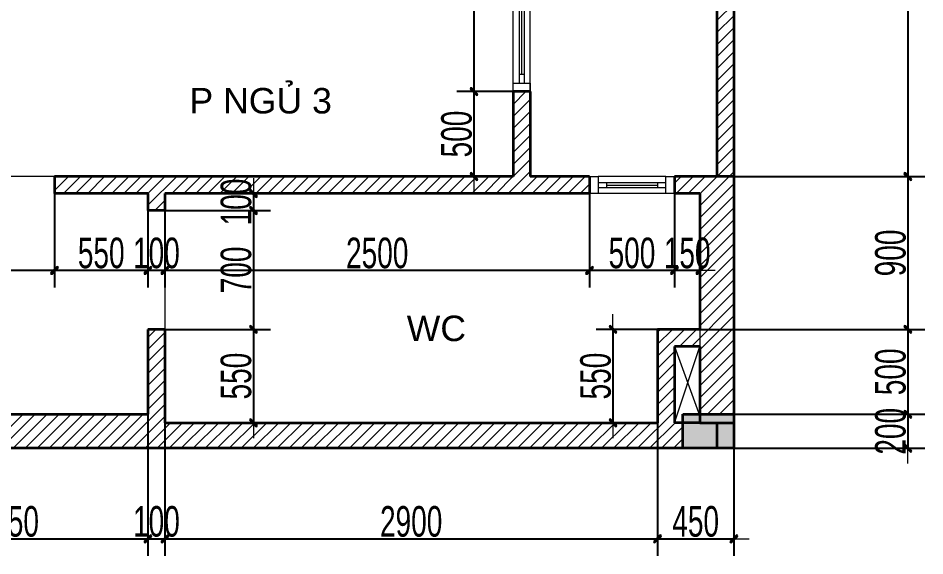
# Model space of a CAD drawing. Header units: inches. Extents: x 921646 to 2157952, y -92667 to 262089.
# Drawn here: x 2002480 to 2007819, y 117434 to 120600 of the extents above; entities that cross this region are included whole.
import ezdxf
from ezdxf.enums import TextEntityAlignment as Align

# ---------------------------------------------------------------- set-up
doc = ezdxf.new("R2010")
doc.units = ezdxf.units.IN
doc.header["$MEASUREMENT"] = 0
doc.linetypes.add('DASHDOT', pattern=[1, 0.5, -0.25, 0, -0.25])
doc.layers.get('0').update_dxf_attribs({"lineweight": 9})
doc.layers.get('DEFPOINTS').update_dxf_attribs({"lineweight": 9})
for name, color, linetype, lineweight in [('00 gach chiu lua', 30, 'Continuous', 13), ('01-WALL', 10, 'Continuous', 35), ('04-TRUC', 40, 'DASHDOT', 9), ('09-DIMOUT', 251, 'Continuous', 9), ('13-VATDUNG', 104, 'Continuous', 13)]:
    doc.layers.add(name, color=color, linetype=linetype, lineweight=lineweight)
doc.layers.add('02-TEXT', color=7, linetype='Continuous')
doc.styles.add('C', font='VHARIAL.TTF')
doc.styles.add('KICHTHUOC', font='VHELVCN.TTF', dxfattribs={"width": 0.8})
doc.styles.add('KS Sophia 191015$0$GHICHU-C', font='arial.ttf', dxfattribs={"width": 0.7})
doc.dimstyles.new('Copy of 100', dxfattribs={"dimscale": 100, "dimtxt": 1.8, "dimasz": 0.003, "dimexe": 1, "dimexo": 0, "dimgap": 0.1, "dimtad": 1, "dimdec": 0, "dimdsep": 46, "dimtxsty": 'KICHTHUOC', "dimblk": '1A', "dimcen": 0.001, "dimdle": 1.5, "dimclrt": 3, "dimadec": 0, "dimazin": 0, "dimtfac": 1, "dimtdec": 0, "dimtix": 1, "dimtmove": 2, "dimatfit": 3, "dimldrblk": '1A', "dimfxl": 1, "dimtolj": 1, "dimtzin": 0, "dimarcsym": 0})

# ---------------------------------------------------------------- blocks, each defined once
blk = doc.blocks.new('DDDD')
at = {"layer": '09-DIMOUT'}
h = blk.add_hatch(color=256, dxfattribs=at)
h.dxf.hatch_style = 1
h.paths.add_polyline_path([(1648737.565746326, 63343.11408242446), (1649037.565746326, 63343.11408242446), (1649037.565746326, 63543.11408242447), (1648737.565746326, 63543.11408242447)])
at = {"layer": '01-WALL'}
blk.add_lwpolyline([(1648737.565746326, 63343.11408242446), (1649037.565746326, 63343.11408242446), (1649037.565746326, 63543.11408242447), (1648737.565746326, 63543.11408242447)], close=True, dxfattribs=at)
blk = doc.blocks.new('luoi')
at = {"layer": '04-TRUC', "ltscale": 500}
for p, q in [((1751621.796972135, 130292.8045759), (1751621.796972135, 124192.3745224)), ((1751621.796972135, 130292.8045759001), (1751621.796972135, 124192.3745224001)), ((1728830.44380979, 124594.2698898753), (1752564.317258803, 124594.2698898753))]:
    blk.add_line(p, q, dxfattribs=at)
at = {"layer": '09-DIMOUT', "xscale": -1, "rotation": 180}
blk.add_blockref('DDDD', (102584.2312258084, 188137.383972301), dxfattribs=at)
blk = doc.blocks.new('*U34')
for p, q in [((50, 65), (2150, 65)), ((99.99999999999994, 35), (99.99999999999994, 65)), ((2100, 35), (2100, 65)), ((50, 35), (2150, 35))]:
    blk.add_line(p, q)
for points in [[(0, 0), (50, 0), (50, 100), (0, 100)], [(2150, 0), (2200, 0), (2200, 100), (2150, 100)]]:
    blk.add_lwpolyline(points, close=True)
for points in [[(2150, 100), (50, 100)], [(2150, 0), (50, 0)]]:
    blk.add_lwpolyline(points)
at = {"color": 8}
blk.add_lwpolyline([(99.99999999999994, 50), (2100, 50)], dxfattribs=at)
at = {"style": 'KS Sophia 191015$0$GHICHU-C', "flags": 1}
for tag, p in [('TEN_CUA', (449.9999999999998, -73.8988087587042)), ('KICH_THUOC', (449.9999999999998, -189.6050583226172)), ('QUI_CACH', (449.9999999999998, -310.8138379663876))]:
    blk.add_attdef(tag, text='', height=50, dxfattribs=at).set_placement(p, align=Align.MIDDLE)
blk = doc.blocks.new('*U36')
for p, q in [((50, 65.00000000011642), (449.9999999997672, 65.00000000011642)), ((99.99999999999994, 35.00000000011642), (99.99999999999994, 65.00000000011642)), ((399.9999999997672, 35.00000000011642), (399.9999999997672, 65.00000000011642)), ((50, 35.00000000011642), (449.9999999997672, 35.00000000011642))]:
    blk.add_line(p, q)
for points in [[(0, 0), (50, 0), (50, 100.0000000002328), (0, 100.0000000002328)], [(449.9999999997672, 0), (499.9999999997672, 0), (499.9999999997672, 100.0000000002328), (449.9999999997672, 100.0000000002328)]]:
    blk.add_lwpolyline(points, close=True)
for points in [[(449.9999999997672, 100.0000000002328), (50, 100.0000000002328)], [(449.9999999997672, 0), (50, 0)]]:
    blk.add_lwpolyline(points)
at = {"color": 8}
blk.add_lwpolyline([(99.99999999999994, 50.00000000011642), (399.9999999997672, 50.00000000011642)], dxfattribs=at)
at = {"style": 'KS Sophia 191015$0$GHICHU-C', "flags": 1}
for tag, p in [('TEN_CUA', (449.9999999999998, -73.8988087587042)), ('KICH_THUOC', (449.9999999999998, -189.6050583226172)), ('QUI_CACH', (449.9999999999998, -310.8138379663876))]:
    blk.add_attdef(tag, text='', height=50, dxfattribs=at).set_placement(p, align=Align.MIDDLE)
blk = doc.blocks.new('tuong t2')
at = {"layer": '09-DIMOUT'}
h = blk.add_hatch(dxfattribs=at)
h.set_pattern_fill('ANSI31', color=256, scale=400)
h.set_pattern_definition([(45, (-254796.6854020097, -87721.63251871854), (-35.35533905932737, 35.35533905932738), [])])
h.paths.add_polyline_path([(1739597.714271932, 112789.3183696751), (1735697.714271895, 112789.3183696758), (1735697.714271895, 112589.3183696752), (1739597.714271932, 112589.3183696752)])
h.paths.add_polyline_path([(1735397.714271895, 112789.3183696758), (1733597.714271895, 112789.3183696762), (1733597.714271895, 112589.3183696752), (1735397.714271895, 112589.3183696752)])
h.paths.add_polyline_path([(1735197.714271758, 113389.3183696253), (1735097.714271758, 113389.3183696253), (1735097.714271931, 112789.3183696759), (1735197.714271931, 112789.3183696759)])
h.paths.add_polyline_path([(1733397.714271895, 112789.3183696762), (1731737.714271895, 112789.3183696765), (1731737.714271895, 112589.3183696373), (1733397.714271895, 112589.3183696405)])
h.paths.add_polyline_path([(1733397.714271895, 115689.3183696998), (1733197.714271895, 115689.3183696998), (1733197.714271895, 115589.3183696784), (1733397.714271895, 115589.3183696784)])
h.paths.add_polyline_path([(1735197.714271932, 115889.3183696384), (1735247.714271932, 115889.3183696774), (1735247.714271932, 115989.3183696774), (1735097.714271932, 115989.3183696384), (1735097.714271932, 115689.3183696785), (1733397.714271895, 115689.3183696784), (1733397.714271895, 115589.3183696784), (1735097.714271932, 115589.3183696784), (1735097.714271932, 115189.3183696384), (1735197.714271932, 115189.3183696384)])
h.paths.add_polyline_path([(1733397.714271895, 117389.3183696774), (1733397.714271895, 117589.3183696763), (1733197.714271895, 117589.3183696763), (1733197.714271894, 117389.318369656), (1733397.714271895, 117389.318369656)])
h.paths.add_polyline_path([(1735397.714271895, 117589.3183696763), (1733597.714271895, 117589.3183696763), (1733597.714271895, 117389.3183696774), (1735197.714271931, 117389.3183696774), (1735397.714271895, 117389.3183696738)])
h.paths.add_polyline_path([(1739797.714271932, 115989.3183696774), (1737477.714271932, 115989.3183696762), (1737477.714271932, 116089.3183696762), (1737377.714271932, 116089.3183696762), (1737377.714271932, 115989.3183696762), (1736047.714271932, 115989.3183696774), (1736047.714271932, 115889.3183696774), (1739297.714271932, 115889.3183696775), (1739297.714271937, 115739.318369666), (1739397.714271937, 115739.318369666), (1739397.714271932, 115889.3183696775), (1739797.714271932, 115889.3183696775)])
h.paths.add_polyline_path([(1737477.714271932, 117389.3183696774), (1737377.714271932, 117389.3183696774), (1737377.714271932, 116789.3183696762), (1737477.714271932, 116789.3183696762)])
h.paths.add_polyline_path([(1739897.714271932, 117389.3183696774), (1739797.714271932, 117389.3183696774), (1739797.714271932, 115989.3183696775), (1739797.714271932, 115739.318369677), (1739897.714271932, 115739.318369677)])
h.paths.add_polyline_path([(1739797.714271932, 117259.3183696989), (1739397.714271933, 117259.3183696989), (1739397.714271933, 117389.3183696774), (1739297.714271932, 117389.3183696774), (1739297.714271932, 117159.3183696989), (1739797.714271932, 117159.3183696989)])
h.paths.add_polyline_path([(1739397.714271937, 114839.318369666), (1739297.714271937, 114839.318369666), (1739297.714271931, 114289.3183696787), (1739797.714271932, 114289.3183696783), (1739797.714271932, 114389.3183696783), (1739397.714271931, 114389.3183696786)])
h.paths.add_polyline_path([(1743197.71427193, 112789.3183696763), (1743197.714271932, 112889.3183696746), (1743097.714271931, 112889.3183696746), (1743097.714271931, 112789.3183696746), (1743017.714271931, 112789.3183696746), (1743017.714271931, 112875.091096938), (1742987.190094747, 112889.3183696746), (1742477.714271931, 112889.3183696746), (1742477.714271931, 112789.3183696746), (1742397.714271931, 112789.3183696746), (1742397.714271931, 112889.3183696746), (1742297.71427193, 112889.3183696746), (1742297.71427193, 112789.3183696746), (1739897.714271932, 112789.318369675), (1739897.714271932, 112589.3183696752), (1743197.71427193, 112589.3183696752)])
h.paths.add_polyline_path([(1743197.71427193, 117589.3183696763), (1739897.714271932, 117589.3183696763), (1739897.714271932, 117389.3183696774), (1743197.71427193, 117389.3183696774)])
h.paths.add_polyline_path([(1746797.714271896, 117589.318369663), (1743497.71427193, 117589.3183696665), (1743497.71427193, 117389.3183696774), (1746797.714271896, 117389.3183696774)])
h.paths.add_polyline_path([(1746797.714271896, 112789.3183696761), (1743497.71427193, 112789.3183696757), (1743497.71427193, 112589.3183696601), (1746797.714271896, 112589.3183696665)])
h.paths.add_polyline_path([(1751597.714271896, 112739.3183696763), (1751547.714271895, 112739.3183696763), (1751547.714271895, 113189.3183696763), (1751697.714271896, 113189.3183696763), (1751697.714271896, 113289.3183696763), (1751447.714271895, 113289.3183696763), (1751447.714271895, 112739.3183696763), (1748547.714271896, 112739.3183696763), (1748547.714271896, 113289.3183696763), (1748447.714271895, 113289.3183696763), (1748447.714271895, 112789.3183696763), (1747097.714271896, 112789.3183696762), (1747097.714271896, 112589.318369667), (1751597.714271896, 112589.3183696757)])
h.paths.add_polyline_path([(1751897.714271896, 114189.3183696763), (1751547.714271896, 114189.3183696763), (1751547.714271896, 114089.3183696763), (1751697.714271895, 114089.3183696763), (1751697.714271896, 113602.0871482029), (1751897.714271896, 113602.0871482029)])
h.paths.add_polyline_path([(1751897.714271896, 113602.0871482029), (1751697.714271896, 113602.0871482029), (1751697.714271896, 113289.3183696763), (1751697.714271896, 112789.3183696762), (1751897.714271896, 112789.3183696762)])
h.paths.add_polyline_path([(1751047.714271896, 114189.3183696763), (1750697.714271896, 114189.3183696763), (1750697.714271896, 114689.3183696763), (1750597.714271896, 114689.3183696763), (1750597.714271895, 114189.3183696763), (1747897.714271896, 114189.3183696764), (1747897.714271896, 114089.3183696763), (1748447.714271896, 114089.3183696763), (1748447.714271895, 113989.3183696763), (1748547.714271895, 113989.3183696763), (1748547.714271896, 114089.3183696763), (1751047.714271896, 114089.3183696763)])
h.paths.add_polyline_path([(1746897.714271896, 117389.3183696764), (1746797.714271896, 117389.3183696764), (1746797.714271896, 114089.3183696754), (1746897.714271896, 114089.3183696754)])
h.paths.add_polyline_path([(1746997.714271896, 114189.3183696754), (1746897.714271896, 114189.3183696754), (1746897.714271896, 114089.3183696754), (1746997.714271896, 114089.3183696754)])
h.paths.add_polyline_path([(1751597.714271896, 117589.3183696773), (1750697.714271896, 117589.3183696774), (1747097.714271896, 117589.3183696774), (1747097.714271896, 117439.3183696774), (1750597.714271895, 117439.3183696774), (1750597.714271895, 116990.2385776625), (1750597.714271895, 116889.3183696763), (1750697.714271895, 116889.3183696763), (1750697.714271895, 117389.3183696774), (1751597.714271896, 117389.3183696773)])
h.paths.add_polyline_path([(1751897.714271895, 117389.3183696762), (1751797.714271895, 117389.3183696762), (1751797.714271895, 114189.3183696763), (1751897.714271895, 114189.3183696763)])
h.paths.add_polyline_path([(1739597.714271932, 117439.3183696774), (1739297.714271932, 117439.3183696774), (1739297.714271932, 117389.3183696774), (1739597.714271932, 117389.3183696774)])
at = {"layer": '01-WALL'}
for p, q in [((1751897.714271895, 117589.3183696772), (1751897.714271895, 114189.3183696763)), ((1751797.714271895, 117389.3183696772), (1751797.714271895, 114189.3183696763)), ((1750597.714271896, 114689.3183696763), (1750597.714271895, 114189.3183696763)), ((1750697.714271896, 114689.3183696763), (1750597.714271895, 114689.3183696763)), ((1750697.714271896, 114689.3183696763), (1750697.714271896, 114189.3183696763)), ((1750597.714271895, 114189.3183696763), (1747897.714271896, 114189.3183696764)), ((1747897.714271896, 114189.3183696763), (1747897.714271896, 114089.3183696763)), ((1751047.714271896, 114189.3183696763), (1750697.714271896, 114189.3183696763)), ((1751047.714271896, 114189.3183696763), (1751047.714271896, 114089.3183696763)), ((1751897.714271896, 114189.3183696763), (1751547.714271896, 114189.3183696763)), ((1751547.714271896, 114189.3183696763), (1751547.714271896, 114089.3183696763)), ((1751897.714271896, 114189.3183696763), (1751897.714271896, 112589.3183696763)), ((1748447.714271896, 114089.3183696763), (1747897.714271896, 114089.3183696763)), ((1748447.714271896, 114089.3183696763), (1748447.714271895, 113989.3183696763)), ((1751047.714271896, 114089.3183696763), (1748547.714271896, 114089.3183696763)), ((1748547.714271896, 114089.3183696763), (1748547.714271895, 113989.3183696763)), ((1751697.714271895, 114089.3183696763), (1751547.714271896, 114089.3183696763)), ((1751697.714271895, 114089.3183696763), (1751697.714271896, 113289.3183696763)), ((1748547.714271895, 113989.3183696763), (1748447.714271895, 113989.3183696763)), ((1748547.714271896, 113289.3183696763), (1748447.714271895, 113289.3183696763)), ((1748447.714271895, 113289.3183696763), (1748447.714271895, 112789.3183696763)), ((1748547.714271895, 113289.3183696763), (1748547.714271895, 112739.3183696763)), ((1751697.714271896, 113289.3183696763), (1751447.714271895, 113289.3183696763)), ((1751447.714271895, 113289.3183696763), (1751447.714271895, 112739.3183696763)), ((1751697.714271896, 113189.3183696763), (1751547.714271895, 113189.3183696763)), ((1751547.714271895, 113189.3183696763), (1751547.714271895, 112739.3183696763)), ((1751697.714271895, 113189.3183696763), (1751697.714271895, 112739.3183696763)), ((1743197.714271933, 112789.3183696757), (1748447.714271895, 112789.3183696763)), ((1748547.714271895, 112739.3183696763), (1751447.714271895, 112739.3183696763)), ((1751697.714271896, 112739.3183696763), (1751547.714271896, 112739.3183696763)), ((1751697.714271896, 112739.3183696763), (1751897.714271896, 112739.3183696764)), ((1751797.714271896, 112739.3183696774), (1751797.714271896, 112589.3183696763)), ((1751897.714271896, 112739.3183696763), (1751897.714271896, 112589.3183696763)), ((1751897.714271896, 112589.3183696763), (1731737.714271895, 112589.3183696373))]:
    blk.add_line(p, q, dxfattribs=at)
at = {"layer": '09-DIMOUT'}
for p, q in [((1751697.714271896, 113789.3183696763), (1751697.714271896, 112739.3183696763)), ((1751897.714271896, 113789.3183696763), (1751897.714271896, 112739.3183696764)), ((1751547.714271895, 113189.3183696763), (1751697.714271896, 112779.2146336388)), ((1751547.714271895, 112739.3183696763), (1751697.714271895, 113189.3183696763))]:
    blk.add_line(p, q, dxfattribs=at)
blk = doc.blocks.new('KTHUOC')
blk.add_hatch(color=256).paths.add_polyline_path([(-70.7106781123323, -42.42640686487013), (42.42640687119425, 70.71067811865623, -1.000000312910242), (70.71067811865764, 42.42640687119568), (-42.4264068711944, -70.71067811865613, -1.000000315172818)])
for p, q in [((-3.0589e-12, -200.0000000000028), (-3.0589e-12, 199.9999999999971)), ((-14.14213562373398, 14.14213562372813), (14.14213562372786, -14.14213562373389)), ((-300.0000000000031, -2.8795e-12), (299.9999999999969, -2.8795e-12))]:
    blk.add_line(p, q)
for points in [[(42.42640687119132, 70.7106781186533), (-70.71067811865926, -42.42640687119708)], [(-42.42640687119147, -70.71067811865322), (70.71067811865915, 42.42640687119719)]]:
    blk.add_lwpolyline(points)
for centre, start, end in [((56.56854249492663, 56.56854249492384), 315.0000000000117, 134.9999999999996), ((-56.56854249492679, -56.56854249492372), 135.0000000000117, 315)]:
    blk.add_arc(centre, 20.00000000000002, start, end)
blk = doc.blocks.new('1A')
at = {"layer": '00 gach chiu lua'}
blk.add_blockref('KTHUOC', (3.638e-12, 3.638e-12), dxfattribs=at)
blk = doc.blocks.new('*D279')
at = {"layer": '09-DIMOUT', "color": 0, "lineweight": -2, "transparency": 16777216}
for p, q in [((2003244.399673905, 118267.2249464547), (2003244.399673905, 117433.742401604)), ((2001594.399673906, 118067.2249464548), (2001594.399673906, 117433.742401604)), ((2001594.699673906, 117533.742401604), (2003244.099673905, 117533.742401604))]:
    blk.add_line(p, q, dxfattribs=at)
at = {"layer": 'DEFPOINTS', "color": 0, "transparency": 16777216}
for p in [(2003244.399673905, 118267.2249464547), (2001594.399673906, 118067.2249464548), (2003244.399673905, 117533.742401604)]:
    blk.add_point(p, dxfattribs=at)
at = {"layer": '09-DIMOUT', "color": 0, "lineweight": -2, "transparency": 16777216, "xscale": 0.3, "yscale": 0.3, "zscale": 0.3, "rotation": 180}
blk.add_blockref('1A', (2001594.399673906, 117533.742401604), dxfattribs=at)
at = {"layer": '09-DIMOUT', "color": 0, "lineweight": -2, "transparency": 16777216, "xscale": 0.3, "yscale": 0.3, "zscale": 0.3}
blk.add_blockref('1A', (2003244.399673905, 117533.742401604), dxfattribs=at)
at = {"layer": '09-DIMOUT', "color": 3, "transparency": 16777216, "insert": (2002419.399673906, 117635.662401604), "char_height": 180, "attachment_point": 5, "style": 'KICHTHUOC'}
blk.add_mtext('\\A1;1650', dxfattribs=at)
blk = doc.blocks.new('*D280')
at = {"layer": '09-DIMOUT', "color": 0, "lineweight": -2, "transparency": 16777216}
for p, q in [((2003244.399673905, 118267.2249464547), (2003244.399673905, 117433.742401604)), ((2003344.399673905, 118267.2249464547), (2003344.399673905, 117433.742401604)), ((2003244.099673905, 117533.742401604), (2003243.799673905, 117533.742401604)), ((2003244.399673905, 117533.742401604), (2003344.399673905, 117533.742401604)), ((2003344.699673905, 117533.742401604), (2003344.999673906, 117533.742401604))]:
    blk.add_line(p, q, dxfattribs=at)
at = {"layer": 'DEFPOINTS', "color": 0, "transparency": 16777216}
for p in [(2003244.399673905, 118267.2249464547), (2003344.399673905, 118267.2249464547), (2003344.399673905, 117533.742401604)]:
    blk.add_point(p, dxfattribs=at)
at = {"layer": '09-DIMOUT', "color": 0, "lineweight": -2, "transparency": 16777216, "xscale": 0.3, "yscale": 0.3, "zscale": 0.3}
blk.add_blockref('1A', (2003244.399673905, 117533.742401604), dxfattribs=at)
at = {"layer": '09-DIMOUT', "color": 0, "lineweight": -2, "transparency": 16777216, "xscale": 0.3, "yscale": 0.3, "zscale": 0.3, "rotation": 180}
blk.add_blockref('1A', (2003344.399673905, 117533.742401604), dxfattribs=at)
at = {"layer": '09-DIMOUT', "color": 3, "transparency": 16777216, "insert": (2003294.399673905, 117635.662401604), "char_height": 180, "attachment_point": 5, "style": 'KICHTHUOC'}
blk.add_mtext('\\A1;100', dxfattribs=at)
blk = doc.blocks.new('*D281')
at = {"layer": '09-DIMOUT', "color": 0, "lineweight": -2, "transparency": 16777216}
for p, q in [((2003344.399673905, 118267.2249464547), (2003344.399673905, 117433.742401604)), ((2006244.399673906, 118267.2249464547), (2006244.399673906, 117433.742401604)), ((2003344.699673905, 117533.742401604), (2006244.099673905, 117533.742401604))]:
    blk.add_line(p, q, dxfattribs=at)
at = {"layer": 'DEFPOINTS', "color": 0, "transparency": 16777216}
for p in [(2003344.399673905, 118267.2249464547), (2006244.399673906, 118267.2249464547), (2006244.399673906, 117533.742401604)]:
    blk.add_point(p, dxfattribs=at)
at = {"layer": '09-DIMOUT', "color": 0, "lineweight": -2, "transparency": 16777216, "xscale": 0.3, "yscale": 0.3, "zscale": 0.3, "rotation": 180}
blk.add_blockref('1A', (2003344.399673905, 117533.742401604), dxfattribs=at)
at = {"layer": '09-DIMOUT', "color": 0, "lineweight": -2, "transparency": 16777216, "xscale": 0.3, "yscale": 0.3, "zscale": 0.3}
blk.add_blockref('1A', (2006244.399673906, 117533.742401604), dxfattribs=at)
at = {"layer": '09-DIMOUT', "color": 3, "transparency": 16777216, "insert": (2004794.399673905, 117635.662401604), "char_height": 180, "attachment_point": 5, "style": 'KICHTHUOC'}
blk.add_mtext('\\A1;2900', dxfattribs=at)
blk = doc.blocks.new('*D282')
at = {"layer": '09-DIMOUT', "color": 0, "lineweight": -2, "transparency": 16777216}
for p, q in [((2006244.399673906, 118267.2249464547), (2006244.399673906, 117433.742401604)), ((2006694.399673906, 118067.2249464536), (2006694.399673906, 117433.742401604)), ((2006244.699673905, 117533.742401604), (2006694.099673906, 117533.742401604))]:
    blk.add_line(p, q, dxfattribs=at)
at = {"layer": 'DEFPOINTS', "color": 0, "transparency": 16777216}
for p in [(2006244.399673906, 118267.2249464547), (2006694.399673906, 118067.2249464536), (2006694.399673906, 117533.742401604)]:
    blk.add_point(p, dxfattribs=at)
at = {"layer": '09-DIMOUT', "color": 0, "lineweight": -2, "transparency": 16777216, "xscale": 0.3, "yscale": 0.3, "zscale": 0.3, "rotation": 180}
blk.add_blockref('1A', (2006244.399673906, 117533.742401604), dxfattribs=at)
at = {"layer": '09-DIMOUT', "color": 0, "lineweight": -2, "transparency": 16777216, "xscale": 0.3, "yscale": 0.3, "zscale": 0.3}
blk.add_blockref('1A', (2006694.399673906, 117533.742401604), dxfattribs=at)
at = {"layer": '09-DIMOUT', "color": 3, "transparency": 16777216, "insert": (2006469.399673906, 117635.662401604), "char_height": 180, "attachment_point": 5, "style": 'KICHTHUOC'}
blk.add_mtext('\\A1;450', dxfattribs=at)
blk = doc.blocks.new('*D305')
at = {"layer": '09-DIMOUT', "color": 0, "lineweight": -2, "transparency": 16777216}
for p, q in [((2005394.399673906, 122367.2249464547), (2005064.090921762, 122367.2249464547)), ((2005164.090921762, 122366.9249464547), (2005164.090921762, 120167.5249464537)), ((2005394.399673906, 120167.2249464537), (2005064.090921762, 120167.2249464537))]:
    blk.add_line(p, q, dxfattribs=at)
at = {"layer": 'DEFPOINTS', "color": 0, "transparency": 16777216}
for p in [(2005394.399673906, 122367.2249464547), (2005164.090921762, 120167.2249464537), (2005394.399673906, 120167.2249464537)]:
    blk.add_point(p, dxfattribs=at)
at = {"layer": '09-DIMOUT', "color": 0, "lineweight": -2, "transparency": 16777216, "xscale": 0.3, "yscale": 0.3, "zscale": 0.3}
for p, rotation in [((2005164.090921762, 122367.2249464547), 90), ((2005164.090921762, 120167.2249464537), 270)]:
    blk.add_blockref('1A', p, dxfattribs=dict(at, rotation=rotation))
at = {"layer": '09-DIMOUT', "color": 3, "transparency": 16777216, "insert": (2005062.170921762, 121267.2249464545), "char_height": 180, "attachment_point": 5, "rotation": 90, "style": 'KICHTHUOC'}
blk.add_mtext('\\A1;2200', dxfattribs=at)
blk = doc.blocks.new('*D306')
at = {"layer": '09-DIMOUT', "color": 0, "lineweight": -2, "transparency": 16777216}
for p, q in [((2005394.399673906, 120167.2249464537), (2005064.090921762, 120167.2249464537)), ((2005164.090921762, 120166.9249464537), (2005164.090921762, 119667.5249464547)), ((2005394.399673906, 119667.2249464547), (2005064.090921762, 119667.2249464547))]:
    blk.add_line(p, q, dxfattribs=at)
at = {"layer": 'DEFPOINTS', "color": 0, "transparency": 16777216}
for p in [(2005394.399673906, 120167.2249464537), (2005164.090921762, 119667.2249464547), (2005394.399673906, 119667.2249464547)]:
    blk.add_point(p, dxfattribs=at)
at = {"layer": '09-DIMOUT', "color": 0, "lineweight": -2, "transparency": 16777216, "xscale": 0.3, "yscale": 0.3, "zscale": 0.3}
for p, rotation in [((2005164.090921762, 120167.2249464537), 90), ((2005164.090921762, 119667.2249464547), 270)]:
    blk.add_blockref('1A', p, dxfattribs=dict(at, rotation=rotation))
at = {"layer": '09-DIMOUT', "color": 3, "transparency": 16777216, "insert": (2005062.170921762, 119917.2249464545), "char_height": 180, "attachment_point": 5, "rotation": 90, "style": 'KICHTHUOC'}
blk.add_mtext('\\A1;500', dxfattribs=at)
blk = doc.blocks.new('*D307')
at = {"layer": '09-DIMOUT', "color": 0, "lineweight": -2, "transparency": 16777216}
for p, q in [((2006344.399673906, 119567.2249464547), (2006344.399673906, 119014.3012223113)), ((2006494.399673905, 119567.2249464547), (2006494.399673905, 119014.3012223113)), ((2006344.099673906, 119114.3012223113), (2006343.799673906, 119114.3012223113)), ((2006494.399673905, 119114.3012223113), (2006344.399673906, 119114.3012223113)), ((2006494.699673905, 119114.3012223113), (2006494.999673905, 119114.3012223113))]:
    blk.add_line(p, q, dxfattribs=at)
at = {"layer": 'DEFPOINTS', "color": 0, "transparency": 16777216}
for p in [(2006344.399673906, 119567.2249464547), (2006494.399673905, 119567.2249464547), (2006344.399673906, 119114.3012223113)]:
    blk.add_point(p, dxfattribs=at)
at = {"layer": '09-DIMOUT', "color": 0, "lineweight": -2, "transparency": 16777216, "xscale": 0.3, "yscale": 0.3, "zscale": 0.3}
blk.add_blockref('1A', (2006344.399673906, 119114.3012223113), dxfattribs=at)
at = {"layer": '09-DIMOUT', "color": 0, "lineweight": -2, "transparency": 16777216, "xscale": 0.3, "yscale": 0.3, "zscale": 0.3, "rotation": 180}
blk.add_blockref('1A', (2006494.399673905, 119114.3012223113), dxfattribs=at)
at = {"layer": '09-DIMOUT', "color": 3, "transparency": 16777216, "insert": (2006419.399673906, 119216.2212223113), "char_height": 180, "attachment_point": 5, "style": 'KICHTHUOC'}
blk.add_mtext('\\A1;150', dxfattribs=at)
blk = doc.blocks.new('*D308')
at = {"layer": '09-DIMOUT', "color": 0, "lineweight": -2, "transparency": 16777216}
for p, q in [((2005844.399673906, 119567.2249464547), (2005844.399673906, 119014.3012223113)), ((2006344.399673906, 119567.2249464547), (2006344.399673906, 119014.3012223113)), ((2006344.099673906, 119114.3012223113), (2005844.699673906, 119114.3012223113))]:
    blk.add_line(p, q, dxfattribs=at)
at = {"layer": 'DEFPOINTS', "color": 0, "transparency": 16777216}
for p in [(2005844.399673906, 119567.2249464547), (2006344.399673906, 119567.2249464547), (2005844.399673906, 119114.3012223113)]:
    blk.add_point(p, dxfattribs=at)
at = {"layer": '09-DIMOUT', "color": 0, "lineweight": -2, "transparency": 16777216, "xscale": 0.3, "yscale": 0.3, "zscale": 0.3, "rotation": 180}
blk.add_blockref('1A', (2005844.399673906, 119114.3012223113), dxfattribs=at)
at = {"layer": '09-DIMOUT', "color": 0, "lineweight": -2, "transparency": 16777216, "xscale": 0.3, "yscale": 0.3, "zscale": 0.3}
blk.add_blockref('1A', (2006344.399673906, 119114.3012223113), dxfattribs=at)
at = {"layer": '09-DIMOUT', "color": 3, "transparency": 16777216, "insert": (2006094.399673906, 119216.2212223113), "char_height": 180, "attachment_point": 5, "style": 'KICHTHUOC'}
blk.add_mtext('\\A1;500', dxfattribs=at)
blk = doc.blocks.new('*D309')
at = {"layer": '09-DIMOUT', "color": 0, "lineweight": -2, "transparency": 16777216}
for p, q in [((2005844.399673906, 119567.2249464547), (2005844.399673906, 119014.3012223113)), ((2003344.399673905, 119467.2249464547), (2003344.399673905, 119014.3012223113)), ((2005844.099673905, 119114.3012223113), (2003344.699673905, 119114.3012223113))]:
    blk.add_line(p, q, dxfattribs=at)
at = {"layer": 'DEFPOINTS', "color": 0, "transparency": 16777216}
for p in [(2005844.399673906, 119567.2249464547), (2003344.399673905, 119467.2249464547), (2003344.399673905, 119114.3012223113)]:
    blk.add_point(p, dxfattribs=at)
at = {"layer": '09-DIMOUT', "color": 0, "lineweight": -2, "transparency": 16777216, "xscale": 0.3, "yscale": 0.3, "zscale": 0.3, "rotation": 180}
blk.add_blockref('1A', (2003344.399673905, 119114.3012223113), dxfattribs=at)
at = {"layer": '09-DIMOUT', "color": 0, "lineweight": -2, "transparency": 16777216, "xscale": 0.3, "yscale": 0.3, "zscale": 0.3}
blk.add_blockref('1A', (2005844.399673906, 119114.3012223113), dxfattribs=at)
at = {"layer": '09-DIMOUT', "color": 3, "transparency": 16777216, "insert": (2004594.399673905, 119216.2212223113), "char_height": 180, "attachment_point": 5, "style": 'KICHTHUOC'}
blk.add_mtext('\\A1;2500', dxfattribs=at)
blk = doc.blocks.new('*D310')
at = {"layer": '09-DIMOUT', "color": 0, "lineweight": -2, "transparency": 16777216}
for p, q in [((2003244.399673905, 119467.2249464549), (2003244.399673905, 119014.3012223113)), ((2003344.399673905, 119467.2249464547), (2003344.399673905, 119014.3012223113)), ((2003244.099673905, 119114.3012223113), (2003243.799673905, 119114.3012223113)), ((2003344.399673905, 119114.3012223113), (2003244.399673905, 119114.3012223113)), ((2003344.699673905, 119114.3012223113), (2003344.999673906, 119114.3012223113))]:
    blk.add_line(p, q, dxfattribs=at)
at = {"layer": 'DEFPOINTS', "color": 0, "transparency": 16777216}
for p in [(2003244.399673905, 119467.2249464549), (2003344.399673905, 119467.2249464547), (2003244.399673905, 119114.3012223113)]:
    blk.add_point(p, dxfattribs=at)
at = {"layer": '09-DIMOUT', "color": 0, "lineweight": -2, "transparency": 16777216, "xscale": 0.3, "yscale": 0.3, "zscale": 0.3}
blk.add_blockref('1A', (2003244.399673905, 119114.3012223113), dxfattribs=at)
at = {"layer": '09-DIMOUT', "color": 0, "lineweight": -2, "transparency": 16777216, "xscale": 0.3, "yscale": 0.3, "zscale": 0.3, "rotation": 180}
blk.add_blockref('1A', (2003344.399673905, 119114.3012223113), dxfattribs=at)
at = {"layer": '09-DIMOUT', "color": 3, "transparency": 16777216, "insert": (2003294.399673905, 119216.2212223113), "char_height": 180, "attachment_point": 5, "style": 'KICHTHUOC'}
blk.add_mtext('\\A1;100', dxfattribs=at)
blk = doc.blocks.new('*D311')
at = {"layer": '09-DIMOUT', "color": 0, "lineweight": -2, "transparency": 16777216}
for p, q in [((2002694.399673906, 119567.2249464547), (2002694.399673906, 119014.3012223113)), ((2003244.399673905, 119467.2249464549), (2003244.399673905, 119014.3012223113)), ((2003244.099673905, 119114.3012223113), (2002694.699673906, 119114.3012223113))]:
    blk.add_line(p, q, dxfattribs=at)
at = {"layer": 'DEFPOINTS', "color": 0, "transparency": 16777216}
for p in [(2002694.399673906, 119567.2249464547), (2003244.399673905, 119467.2249464549), (2002694.399673906, 119114.3012223113)]:
    blk.add_point(p, dxfattribs=at)
at = {"layer": '09-DIMOUT', "color": 0, "lineweight": -2, "transparency": 16777216, "xscale": 0.3, "yscale": 0.3, "zscale": 0.3, "rotation": 180}
blk.add_blockref('1A', (2002694.399673906, 119114.3012223113), dxfattribs=at)
at = {"layer": '09-DIMOUT', "color": 0, "lineweight": -2, "transparency": 16777216, "xscale": 0.3, "yscale": 0.3, "zscale": 0.3}
blk.add_blockref('1A', (2003244.399673905, 119114.3012223113), dxfattribs=at)
at = {"layer": '09-DIMOUT', "color": 3, "transparency": 16777216, "insert": (2002969.399673906, 119216.2212223113), "char_height": 180, "attachment_point": 5, "style": 'KICHTHUOC'}
blk.add_mtext('\\A1;550', dxfattribs=at)
blk = doc.blocks.new('*D312')
at = {"layer": '09-DIMOUT', "color": 0, "lineweight": -2, "transparency": 16777216}
for p, q in [((2001794.399673906, 119567.2249464537), (2001794.399673906, 119014.3012223113)), ((2002694.399673906, 119567.2249464547), (2002694.399673906, 119014.3012223113)), ((2002694.099673905, 119114.3012223113), (2001794.699673906, 119114.3012223113))]:
    blk.add_line(p, q, dxfattribs=at)
at = {"layer": 'DEFPOINTS', "color": 0, "transparency": 16777216}
for p in [(2001794.399673906, 119567.2249464537), (2002694.399673906, 119567.2249464547), (2001794.399673906, 119114.3012223113)]:
    blk.add_point(p, dxfattribs=at)
at = {"layer": '09-DIMOUT', "color": 0, "lineweight": -2, "transparency": 16777216, "xscale": 0.3, "yscale": 0.3, "zscale": 0.3, "rotation": 180}
blk.add_blockref('1A', (2001794.399673906, 119114.3012223113), dxfattribs=at)
at = {"layer": '09-DIMOUT', "color": 0, "lineweight": -2, "transparency": 16777216, "xscale": 0.3, "yscale": 0.3, "zscale": 0.3}
blk.add_blockref('1A', (2002694.399673906, 119114.3012223113), dxfattribs=at)
at = {"layer": '09-DIMOUT', "color": 3, "transparency": 16777216, "insert": (2002244.399673906, 119216.2212223113), "char_height": 180, "attachment_point": 5, "style": 'KICHTHUOC'}
blk.add_mtext('\\A1;900', dxfattribs=at)
blk = doc.blocks.new('*D314')
at = {"layer": '09-DIMOUT', "color": 0, "lineweight": -2, "transparency": 16777216}
for p, q in [((2003344.399673906, 119567.2249464547), (2003965.622439619, 119567.2249464547)), ((2003865.622439619, 119567.5249464547), (2003865.622439619, 119567.8249464547)), ((2003865.622439619, 119567.2249464547), (2003865.622439619, 119467.2249464547)), ((2003294.399673905, 119467.2249464547), (2003965.622439619, 119467.2249464547)), ((2003865.622439619, 119466.9249464547), (2003865.622439619, 119466.6249464547))]:
    blk.add_line(p, q, dxfattribs=at)
at = {"layer": 'DEFPOINTS', "color": 0, "transparency": 16777216}
for p in [(2003344.399673906, 119567.2249464547), (2003294.399673905, 119467.2249464547), (2003865.622439619, 119467.2249464547)]:
    blk.add_point(p, dxfattribs=at)
at = {"layer": '09-DIMOUT', "color": 0, "lineweight": -2, "transparency": 16777216, "xscale": 0.3, "yscale": 0.3, "zscale": 0.3}
for p, rotation in [((2003865.622439619, 119567.2249464547), 270), ((2003865.622439619, 119467.2249464547), 90)]:
    blk.add_blockref('1A', p, dxfattribs=dict(at, rotation=rotation))
at = {"layer": '09-DIMOUT', "color": 3, "transparency": 16777216, "insert": (2003763.702439619, 119517.224946455), "char_height": 180, "attachment_point": 5, "rotation": 90, "style": 'KICHTHUOC'}
blk.add_mtext('\\A1;100', dxfattribs=at)
blk = doc.blocks.new('*D315')
at = {"layer": '09-DIMOUT', "color": 0, "lineweight": -2, "transparency": 16777216}
for p, q in [((2003294.399673905, 119467.2249464547), (2003965.622439619, 119467.2249464547)), ((2003865.622439619, 119466.9249464547), (2003865.622439619, 118767.5249464547)), ((2003344.399673906, 118767.2249464547), (2003965.622439619, 118767.2249464547))]:
    blk.add_line(p, q, dxfattribs=at)
at = {"layer": 'DEFPOINTS', "color": 0, "transparency": 16777216}
for p in [(2003294.399673905, 119467.2249464547), (2003344.399673906, 118767.2249464547), (2003865.622439619, 118767.2249464547)]:
    blk.add_point(p, dxfattribs=at)
at = {"layer": '09-DIMOUT', "color": 0, "lineweight": -2, "transparency": 16777216, "xscale": 0.3, "yscale": 0.3, "zscale": 0.3}
for p, rotation in [((2003865.622439619, 119467.2249464547), 90), ((2003865.622439619, 118767.2249464547), 270)]:
    blk.add_blockref('1A', p, dxfattribs=dict(at, rotation=rotation))
at = {"layer": '09-DIMOUT', "color": 3, "transparency": 16777216, "insert": (2003763.702439619, 119117.224946455), "char_height": 180, "attachment_point": 5, "rotation": 90, "style": 'KICHTHUOC'}
blk.add_mtext('\\A1;700', dxfattribs=at)
blk = doc.blocks.new('*D316')
at = {"layer": '09-DIMOUT', "color": 0, "lineweight": -2, "transparency": 16777216}
for p, q in [((2003344.399673906, 118767.2249464547), (2003965.622439619, 118767.2249464547)), ((2003865.622439619, 118766.9249464547), (2003865.622439619, 118217.5249464547)), ((2003344.399673906, 118217.2249464547), (2003965.622439619, 118217.2249464547))]:
    blk.add_line(p, q, dxfattribs=at)
at = {"layer": 'DEFPOINTS', "color": 0, "transparency": 16777216}
for p in [(2003344.399673906, 118767.2249464547), (2003344.399673906, 118217.2249464547), (2003865.622439619, 118217.2249464547)]:
    blk.add_point(p, dxfattribs=at)
at = {"layer": '09-DIMOUT', "color": 0, "lineweight": -2, "transparency": 16777216, "xscale": 0.3, "yscale": 0.3, "zscale": 0.3}
for p, rotation in [((2003865.622439619, 118767.2249464547), 90), ((2003865.622439619, 118217.2249464547), 270)]:
    blk.add_blockref('1A', p, dxfattribs=dict(at, rotation=rotation))
at = {"layer": '09-DIMOUT', "color": 3, "transparency": 16777216, "insert": (2003763.702439619, 118492.224946455), "char_height": 180, "attachment_point": 5, "rotation": 90, "style": 'KICHTHUOC'}
blk.add_mtext('\\A1;550', dxfattribs=at)
blk = doc.blocks.new('*D317')
at = {"layer": '09-DIMOUT', "color": 0, "lineweight": -2, "transparency": 16777216}
for p, q in [((2006244.399673906, 118767.2249464547), (2005882.584972207, 118767.2249464547)), ((2005982.584972207, 118766.9249464547), (2005982.584972207, 118217.5249464547)), ((2006244.399673906, 118217.2249464547), (2005882.584972207, 118217.2249464547))]:
    blk.add_line(p, q, dxfattribs=at)
at = {"layer": 'DEFPOINTS', "color": 0, "transparency": 16777216}
for p in [(2006244.399673906, 118767.2249464547), (2005982.584972207, 118217.2249464547), (2006244.399673906, 118217.2249464547)]:
    blk.add_point(p, dxfattribs=at)
at = {"layer": '09-DIMOUT', "color": 0, "lineweight": -2, "transparency": 16777216, "xscale": 0.3, "yscale": 0.3, "zscale": 0.3}
for p, rotation in [((2005982.584972207, 118767.2249464547), 90), ((2005982.584972207, 118217.2249464547), 270)]:
    blk.add_blockref('1A', p, dxfattribs=dict(at, rotation=rotation))
at = {"layer": '09-DIMOUT', "color": 3, "transparency": 16777216, "insert": (2005880.664972207, 118492.224946455), "char_height": 180, "attachment_point": 5, "rotation": 90, "style": 'KICHTHUOC'}
blk.add_mtext('\\A1;550', dxfattribs=at)
blk = doc.blocks.new('*D364')
at = {"layer": '09-DIMOUT', "color": 0, "lineweight": -2, "transparency": 16777216}
for p, q in [((2006694.399673906, 122867.2249464545), (2007818.827982515, 122867.2249464545)), ((2007718.827982515, 122866.9249464545), (2007718.827982515, 119667.5249464547)), ((2006594.399673905, 119667.2249464547), (2007818.827982515, 119667.2249464547))]:
    blk.add_line(p, q, dxfattribs=at)
at = {"layer": 'DEFPOINTS', "color": 0, "transparency": 16777216}
for p in [(2006694.399673906, 122867.2249464545), (2006594.399673905, 119667.2249464547), (2007718.827982515, 119667.2249464547)]:
    blk.add_point(p, dxfattribs=at)
at = {"layer": '09-DIMOUT', "color": 0, "lineweight": -2, "transparency": 16777216, "xscale": 0.3, "yscale": 0.3, "zscale": 0.3}
for p, rotation in [((2007718.827982515, 122867.2249464545), 90), ((2007718.827982515, 119667.2249464547), 270)]:
    blk.add_blockref('1A', p, dxfattribs=dict(at, rotation=rotation))
at = {"layer": '09-DIMOUT', "color": 3, "transparency": 16777216, "insert": (2007616.907982515, 121267.2249464549), "char_height": 180, "attachment_point": 5, "rotation": 90, "style": 'KICHTHUOC'}
blk.add_mtext('\\A1;3200', dxfattribs=at)
blk = doc.blocks.new('*D365')
at = {"layer": '09-DIMOUT', "color": 0, "lineweight": -2, "transparency": 16777216}
for p, q in [((2006594.399673905, 119667.2249464547), (2007818.827982515, 119667.2249464547)), ((2007718.827982515, 119666.9249464547), (2007718.827982515, 118767.5249464547)), ((2006494.399673905, 118767.2249464547), (2007818.827982515, 118767.2249464547))]:
    blk.add_line(p, q, dxfattribs=at)
at = {"layer": 'DEFPOINTS', "color": 0, "transparency": 16777216}
for p in [(2006594.399673905, 119667.2249464547), (2006494.399673905, 118767.2249464547), (2007718.827982515, 118767.2249464547)]:
    blk.add_point(p, dxfattribs=at)
at = {"layer": '09-DIMOUT', "color": 0, "lineweight": -2, "transparency": 16777216, "xscale": 0.3, "yscale": 0.3, "zscale": 0.3}
for p, rotation in [((2007718.827982515, 119667.2249464547), 90), ((2007718.827982515, 118767.2249464547), 270)]:
    blk.add_blockref('1A', p, dxfattribs=dict(at, rotation=rotation))
at = {"layer": '09-DIMOUT', "color": 3, "transparency": 16777216, "insert": (2007616.907982515, 119217.224946455), "char_height": 180, "attachment_point": 5, "rotation": 90, "style": 'KICHTHUOC'}
blk.add_mtext('\\A1;900', dxfattribs=at)
blk = doc.blocks.new('*D366')
at = {"layer": '09-DIMOUT', "color": 0, "lineweight": -2, "transparency": 16777216}
for p, q in [((2006494.399673905, 118767.2249464547), (2007818.827982515, 118767.2249464547)), ((2007718.827982515, 118766.9249464547), (2007718.827982515, 118267.5249464545)), ((2006694.399673906, 118267.2249464545), (2007818.827982515, 118267.2249464545))]:
    blk.add_line(p, q, dxfattribs=at)
at = {"layer": 'DEFPOINTS', "color": 0, "transparency": 16777216}
for p in [(2006494.399673905, 118767.2249464547), (2006694.399673906, 118267.2249464545), (2007718.827982515, 118267.2249464545)]:
    blk.add_point(p, dxfattribs=at)
at = {"layer": '09-DIMOUT', "color": 0, "lineweight": -2, "transparency": 16777216, "xscale": 0.3, "yscale": 0.3, "zscale": 0.3}
for p, rotation in [((2007718.827982515, 118767.2249464547), 90), ((2007718.827982515, 118267.2249464545), 270)]:
    blk.add_blockref('1A', p, dxfattribs=dict(at, rotation=rotation))
at = {"layer": '09-DIMOUT', "color": 3, "transparency": 16777216, "insert": (2007616.907982515, 118517.224946455), "char_height": 180, "attachment_point": 5, "rotation": 90, "style": 'KICHTHUOC'}
blk.add_mtext('\\A1;500', dxfattribs=at)
blk = doc.blocks.new('*D367')
at = {"layer": '09-DIMOUT', "color": 0, "lineweight": -2, "transparency": 16777216}
for p, q in [((2006694.399673906, 118267.2249464545), (2007818.827982515, 118267.2249464545)), ((2007718.827982515, 118267.5249464545), (2007718.827982515, 118267.8249464545)), ((2007718.827982515, 118267.2249464545), (2007718.827982515, 118067.2249464536)), ((2006694.399673906, 118067.2249464536), (2007818.827982515, 118067.2249464536)), ((2007718.827982515, 118066.9249464536), (2007718.827982515, 118066.6249464535))]:
    blk.add_line(p, q, dxfattribs=at)
at = {"layer": 'DEFPOINTS', "color": 0, "transparency": 16777216}
for p in [(2006694.399673906, 118267.2249464545), (2006694.399673906, 118067.2249464536), (2007718.827982515, 118067.2249464536)]:
    blk.add_point(p, dxfattribs=at)
at = {"layer": '09-DIMOUT', "color": 0, "lineweight": -2, "transparency": 16777216, "xscale": 0.3, "yscale": 0.3, "zscale": 0.3}
for p, rotation in [((2007718.827982515, 118267.2249464545), 270), ((2007718.827982515, 118067.2249464536), 90)]:
    blk.add_blockref('1A', p, dxfattribs=dict(at, rotation=rotation))
at = {"layer": '09-DIMOUT', "color": 3, "transparency": 16777216, "insert": (2007616.907982515, 118167.2249464543), "char_height": 180, "attachment_point": 5, "rotation": 90, "style": 'KICHTHUOC'}
blk.add_mtext('\\A1;200', dxfattribs=at)

msp = doc.modelspace()

# ---------------------------------------------------------------- linework, layer by layer
at = {"layer": '09-DIMOUT'}
for p, q in [((2005494.399673906, 120167.2249464537), (2005494.399673906, 122367.2249464537)), ((2002694.399673906, 119667.2249464547), (2001794.399673906, 119667.2249464568)), ((2003344.399673905, 119467.2249464547), (2003344.399673905, 118767.2249464547))]:
    msp.add_line(p, q, dxfattribs=at)

# ---------------------------------------------------------------- block references
at = {"layer": '01-WALL'}
msp.add_blockref('luoi', (255072.6027017706, -6527.044943421788), dxfattribs=at)
at = {"layer": '13-VATDUNG'}
msp.add_blockref('tuong t2', (254796.6854020097, 5477.906576778361), dxfattribs=at)
at = {"layer": '13-VATDUNG', "xscale": -1}
for name, p, rotation in [('*U34', (2005494.399673906, 122367.2249464537), 90), ('*U36', (2005844.399673907, 119667.224946454), 180)]:
    msp.add_blockref(name, p, dxfattribs=dict(at, rotation=rotation))

# ---------------------------------------------------------------- texts
at = {"layer": '02-TEXT', "style": 'C'}
for s, p in [('P NGñ 3', (2003908.235337471, 120038.4050666783)), ('WC', (2004942.798690967, 118698.1181279837))]:
    msp.add_text(s, height=150, dxfattribs=at).set_placement(p, align=Align.CENTER)

# ---------------------------------------------------------------- dimensions: what is measured, and where the dimension line sits
at = {"layer": '09-DIMOUT'}
for base, p1, p2, picture, middle in [((2007718.827982515, 119667.2249464547), (2006694.399673906, 122867.2249464545), (2006594.399673905, 119667.2249464547), '*D364', (2007616.907982515, 121267.2249464549)), ((2005164.090921762, 120167.2249464537), (2005394.399673906, 122367.2249464547), (2005394.399673906, 120167.2249464537), '*D305', (2005062.170921762, 121267.2249464545)), ((2005164.090921762, 119667.2249464547), (2005394.399673906, 120167.2249464537), (2005394.399673906, 119667.2249464547), '*D306', (2005062.170921762, 119917.2249464545)), ((2007718.827982515, 118767.2249464547), (2006594.399673905, 119667.2249464547), (2006494.399673905, 118767.2249464547), '*D365', (2007616.907982515, 119217.224946455)), ((2003865.622439619, 119467.2249464547), (2003344.399673906, 119567.2249464547), (2003294.399673905, 119467.2249464547), '*D314', (2003763.702439619, 119517.224946455)), ((2003865.622439619, 118767.2249464547), (2003294.399673905, 119467.2249464547), (2003344.399673906, 118767.2249464547), '*D315', (2003763.702439619, 119117.224946455)), ((2003865.622439619, 118217.2249464547), (2003344.399673906, 118767.2249464547), (2003344.399673906, 118217.2249464547), '*D316', (2003763.702439619, 118492.224946455)), ((2005982.584972207, 118217.2249464547), (2006244.399673906, 118767.2249464547), (2006244.399673906, 118217.2249464547), '*D317', (2005880.664972207, 118492.224946455)), ((2007718.827982515, 118267.2249464545), (2006494.399673905, 118767.2249464547), (2006694.399673906, 118267.2249464545), '*D366', (2007616.907982515, 118517.224946455)), ((2007718.827982515, 118067.2249464536), (2006694.399673906, 118267.2249464545), (2006694.399673906, 118067.2249464536), '*D367', (2007616.907982515, 118167.2249464543))]:
    dim = msp.add_linear_dim(base=base, p1=p1, p2=p2, angle=90, dimstyle='Copy of 100', dxfattribs=at)
    dim.commit()
    dim.dimension.update_dxf_attribs({"geometry": picture, "text_midpoint": middle})
for base, p1, p2, picture, middle in [((2001794.399673906, 119114.3012223113), (2002694.399673906, 119567.2249464547), (2001794.399673906, 119567.2249464537), '*D312', (2002244.399673906, 119216.2212223113)), ((2002694.399673906, 119114.3012223113), (2003244.399673905, 119467.2249464549), (2002694.399673906, 119567.2249464547), '*D311', (2002969.399673906, 119216.2212223113)), ((2003344.399673905, 119114.3012223113), (2005844.399673906, 119567.2249464547), (2003344.399673905, 119467.2249464547), '*D309', (2004594.399673905, 119216.2212223113)), ((2005844.399673906, 119114.3012223113), (2006344.399673906, 119567.2249464547), (2005844.399673906, 119567.2249464547), '*D308', (2006094.399673906, 119216.2212223113)), ((2006344.399673906, 119114.3012223113), (2006494.399673905, 119567.2249464547), (2006344.399673906, 119567.2249464547), '*D307', (2006419.399673906, 119216.2212223113)), ((2003244.399673905, 119114.3012223113), (2003344.399673905, 119467.2249464547), (2003244.399673905, 119467.2249464549), '*D310', (2003294.399673905, 119216.2212223113)), ((2003244.399673905, 117533.742401604), (2001594.399673906, 118067.2249464548), (2003244.399673905, 118267.2249464547), '*D279', (2002419.399673906, 117635.662401604)), ((2003344.399673905, 117533.742401604), (2003244.399673905, 118267.2249464547), (2003344.399673905, 118267.2249464547), '*D280', (2003294.399673905, 117635.662401604)), ((2006244.399673906, 117533.742401604), (2003344.399673905, 118267.2249464547), (2006244.399673906, 118267.2249464547), '*D281', (2004794.399673905, 117635.662401604)), ((2006694.399673906, 117533.742401604), (2006244.399673906, 118267.2249464547), (2006694.399673906, 118067.2249464536), '*D282', (2006469.399673906, 117635.662401604))]:
    dim = msp.add_linear_dim(base=base, p1=p1, p2=p2, dimstyle='Copy of 100', dxfattribs=at)
    dim.commit()
    dim.dimension.update_dxf_attribs({"geometry": picture, "text_midpoint": middle})

doc.saveas('drawing.dxf')
